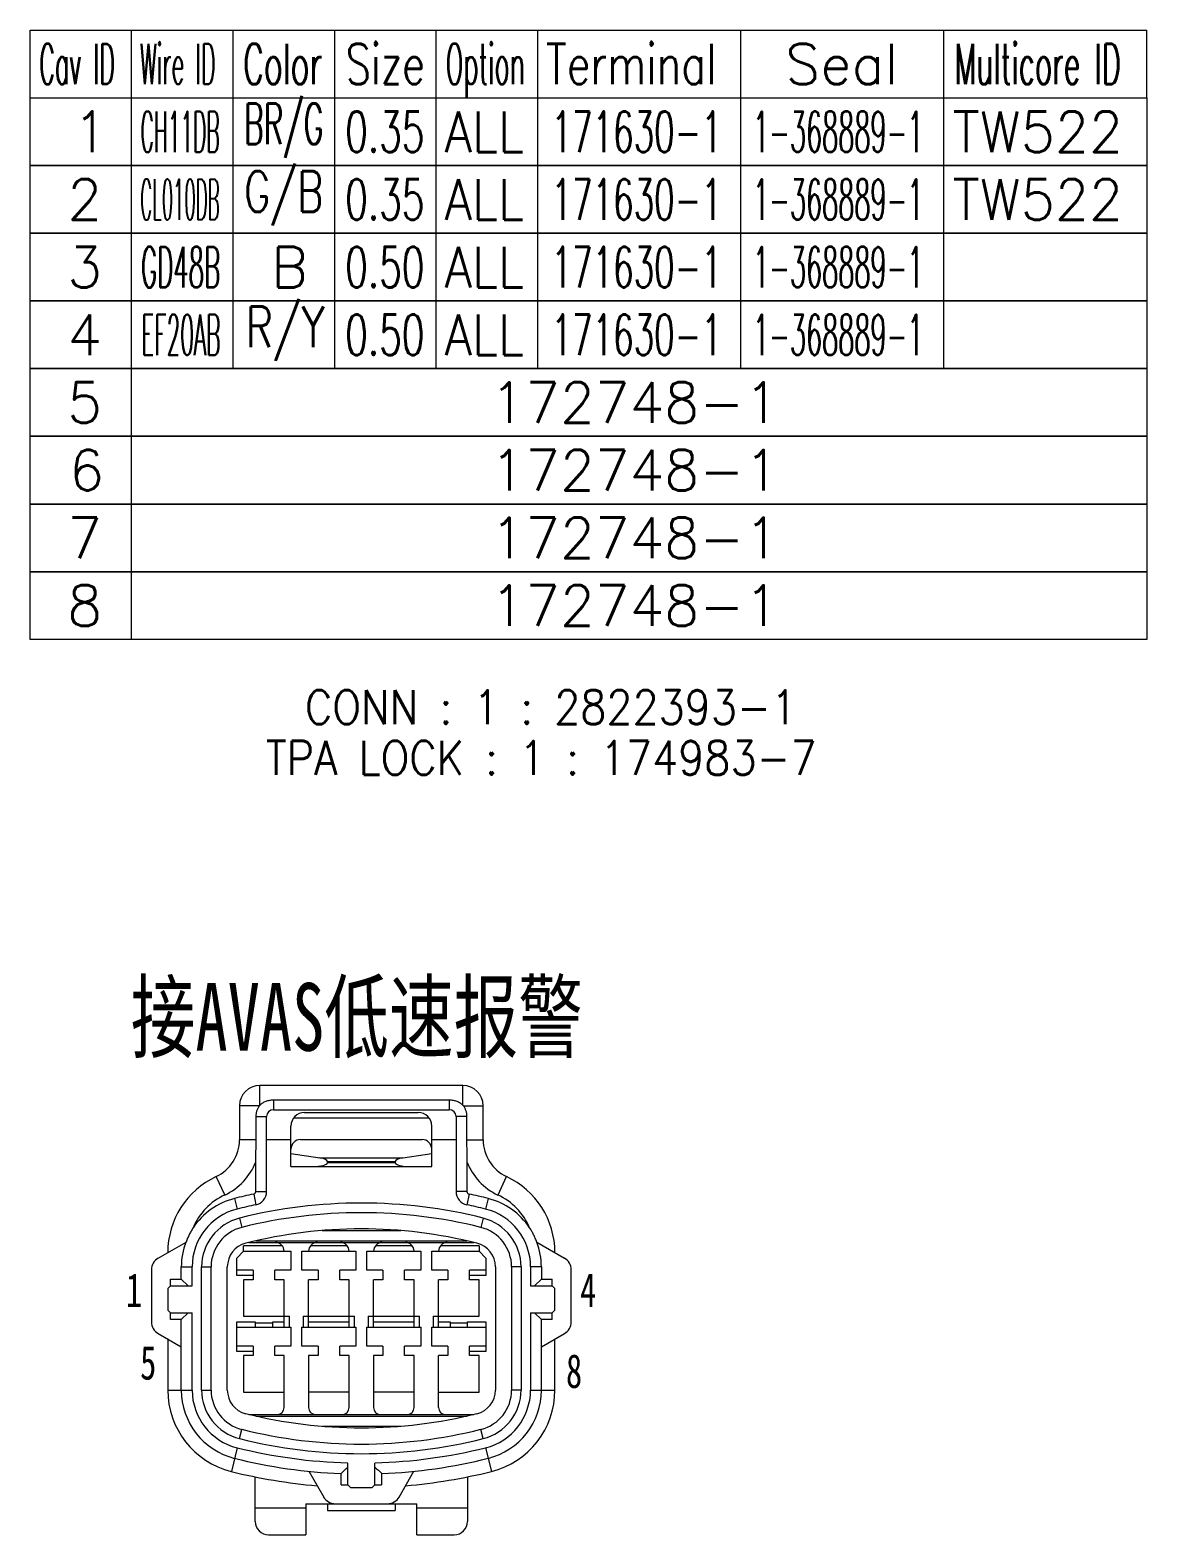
# Model space of a CAD drawing. Header units: inches. Extents: x 47316 to 59086, y 3141 to 11743.
# Drawn here: x 52069.2 to 52151.7, y 9777.9 to 9889.1 of the extents above; entities that cross this region are included whole.
import ezdxf

# ---------------------------------------------------------------- set-up
doc = ezdxf.new("R2010")
doc.units = ezdxf.units.IN
doc.header["$MEASUREMENT"] = 0
doc.styles.add('MtX_FangSong_GB2312', font='')
doc.styles.get("Standard").update_dxf_attribs({"font": ''})
doc.styles.get('MtX_FangSong_GB2312').set_extended_font_data('FangSong_GB2312')
doc.styles.get('Standard').set_extended_font_data('SimSun')

msp = doc.modelspace()

# ---------------------------------------------------------------- linework, layer by layer
at = {"color": 0, "linetype": 'Continuous', "lineweight": 15}
for p, q in [((52069.24, 9889.08), (52151.74, 9889.08)), ((52069.24, 9884.08), (52069.24, 9889.08)), ((52069.24, 9884.08), (52151.74, 9884.08)), ((52086.21, 9809.67), (52086.21, 9811.14)), ((52101.21, 9811.14), (52086.21, 9811.14)), ((52101.21, 9809.67), (52101.21, 9811.14)), ((52084.71, 9809.64), (52084.71, 9807.12)), ((52086.19, 9809.64), (52084.71, 9809.64)), ((52087.21, 9810.08), (52087.21, 9809.34)), ((52087.21, 9810.08), (52100.21, 9810.08)), ((52100.21, 9810.08), (52100.21, 9809.34)), ((52101.24, 9809.64), (52102.71, 9809.64)), ((52102.71, 9807.12), (52102.71, 9809.64)), ((52085.94, 9807.12), (52085.94, 9808.84)), ((52085.94, 9808.84), (52086.71, 9808.84)), ((52086.71, 9803.3), (52086.71, 9808.84)), ((52087.21, 9809.34), (52100.21, 9809.34)), ((52088.71, 9808.74), (52098.71, 9808.74)), ((52089.51, 9809.14), (52097.91, 9809.14)), ((52100.71, 9808.84), (52100.71, 9803.3)), ((52101.49, 9808.84), (52100.71, 9808.84)), ((52101.49, 9808.84), (52101.49, 9807.12)), ((52088.51, 9805.14), (52088.51, 9808.14)), ((52098.91, 9805.14), (52098.91, 9808.14)), ((52085.94, 9807.12), (52084.71, 9807.12)), ((52086.71, 9807.14), (52088.51, 9807.14)), ((52089.21, 9807.14), (52098.21, 9807.14)), ((52098.91, 9807.14), (52100.71, 9807.14)), ((52101.49, 9807.12), (52102.71, 9807.12)), ((52085.91, 9803.3), (52085.91, 9805.51)), ((52088.51, 9806.12), (52090.65, 9805.78)), ((52088.51, 9805.14), (52098.91, 9805.14)), ((52090.65, 9805.78), (52096.77, 9805.78)), ((52091.21, 9805.52), (52091.21, 9805.44)), ((52091.21, 9805.52), (52096.21, 9805.52)), ((52091.21, 9805.44), (52096.21, 9805.44)), ((52096.21, 9805.52), (52096.21, 9805.44)), ((52096.77, 9805.78), (52098.91, 9806.12)), ((52101.51, 9805.51), (52101.51, 9803.3)), ((52083.62, 9803.05), (52082.99, 9804.41)), ((52103.81, 9803.05), (52104.44, 9804.41)), ((52085.76, 9803.11), (52085.92, 9802.33)), ((52085.91, 9803.3), (52086.71, 9803.3)), ((52101.51, 9803.3), (52100.71, 9803.3)), ((52101.67, 9803.11), (52101.51, 9802.33)), ((52084.35, 9802.78), (52084.54, 9802.01)), ((52103.08, 9802.78), (52102.88, 9802.01)), ((52084.71, 9801.33), (52084.88, 9800.65)), ((52102.71, 9801.33), (52102.54, 9800.65)), ((52078.71, 9798.39), (52080.76, 9799.57)), ((52085.39, 9799.54), (52102.03, 9799.54)), ((52085.91, 9799.66), (52101.52, 9799.66)), ((52090.81, 9800.42), (52096.62, 9800.42)), ((52106.67, 9799.57), (52108.71, 9798.39)), ((52084.51, 9798.39), (52085.01, 9798.89)), ((52084.51, 9797.09), (52084.51, 9798.39)), ((52085.01, 9798.89), (52085.01, 9799.29)), ((52087.88, 9799.29), (52085.01, 9799.29)), ((52085.01, 9798.89), (52088.51, 9798.89)), ((52088.51, 9798.89), (52088.51, 9797.49)), ((52089.31, 9797.49), (52089.31, 9798.89)), ((52089.31, 9798.89), (52093.31, 9798.89)), ((52092.68, 9799.29), (52089.95, 9799.29)), ((52093.31, 9798.89), (52093.31, 9797.49)), ((52094.11, 9797.49), (52094.11, 9798.89)), ((52094.11, 9798.89), (52098.11, 9798.89)), ((52097.48, 9799.29), (52094.75, 9799.29)), ((52098.11, 9798.89), (52098.11, 9797.49)), ((52098.91, 9798.89), (52102.41, 9798.89)), ((52098.91, 9797.49), (52098.91, 9798.89)), ((52102.41, 9799.29), (52099.55, 9799.29)), ((52102.41, 9799.29), (52102.41, 9798.89)), ((52102.41, 9798.89), (52102.91, 9798.39)), ((52102.91, 9798.39), (52102.91, 9797.09)), ((52078.21, 9797.52), (52078.21, 9793.68)), ((52080.41, 9796.84), (52080.41, 9797.74)), ((52080.41, 9797.74), (52081.21, 9797.74)), ((52081.21, 9796.34), (52081.21, 9797.74)), ((52081.91, 9788.64), (52081.91, 9797.74)), ((52081.91, 9797.74), (52082.61, 9797.74)), ((52082.61, 9788.64), (52082.61, 9797.74)), ((52083.81, 9788.64), (52083.81, 9797.74)), ((52085.71, 9797.49), (52084.51, 9797.49)), ((52085.71, 9797.49), (52085.71, 9796.79)), ((52087.31, 9796.79), (52087.31, 9797.49)), ((52088.51, 9797.49), (52087.31, 9797.49)), ((52090.51, 9797.49), (52089.31, 9797.49)), ((52090.51, 9797.49), (52090.51, 9796.79)), ((52092.11, 9796.79), (52092.11, 9797.49)), ((52093.31, 9797.49), (52092.11, 9797.49)), ((52095.31, 9797.49), (52094.11, 9797.49)), ((52095.31, 9797.49), (52095.31, 9796.79)), ((52096.91, 9796.79), (52096.91, 9797.49)), ((52098.11, 9797.49), (52096.91, 9797.49)), ((52100.11, 9797.49), (52098.91, 9797.49)), ((52100.11, 9797.49), (52100.11, 9796.79)), ((52102.91, 9797.49), (52101.71, 9797.49)), ((52101.71, 9796.79), (52101.71, 9797.49)), ((52103.61, 9797.74), (52103.61, 9788.64)), ((52105.51, 9797.74), (52104.81, 9797.74)), ((52104.81, 9797.74), (52104.81, 9788.64)), ((52105.51, 9797.74), (52105.51, 9788.64)), ((52107.01, 9797.74), (52106.21, 9797.74)), ((52106.21, 9797.74), (52106.21, 9796.34)), ((52107.01, 9797.74), (52107.01, 9796.84)), ((52109.21, 9793.68), (52109.21, 9797.52)), ((52079.41, 9796.14), (52079.61, 9796.34)), ((52079.41, 9796.14), (52079.41, 9794.54)), ((52079.61, 9796.34), (52079.61, 9796.84)), ((52079.61, 9796.84), (52080.41, 9796.84)), ((52079.61, 9796.34), (52081.21, 9796.34)), ((52080.41, 9796.84), (52080.91, 9796.34)), ((52085.71, 9797.09), (52084.51, 9797.09)), ((52085.01, 9796.79), (52085.01, 9794.09)), ((52085.71, 9796.79), (52085.01, 9796.79)), ((52088.01, 9796.79), (52087.31, 9796.79)), ((52088.01, 9793.29), (52088.01, 9796.79)), ((52089.81, 9793.29), (52089.81, 9796.79)), ((52090.51, 9796.79), (52089.81, 9796.79)), ((52092.81, 9796.79), (52092.11, 9796.79)), ((52092.81, 9793.29), (52092.81, 9796.79)), ((52094.61, 9793.29), (52094.61, 9796.79)), ((52095.31, 9796.79), (52094.61, 9796.79)), ((52097.61, 9796.79), (52096.91, 9796.79)), ((52097.61, 9793.29), (52097.61, 9796.79)), ((52100.11, 9796.79), (52099.41, 9796.79)), ((52099.41, 9793.29), (52099.41, 9796.79)), ((52102.91, 9797.09), (52101.71, 9797.09)), ((52102.41, 9796.79), (52101.71, 9796.79)), ((52102.41, 9794.09), (52102.41, 9796.79)), ((52106.21, 9796.34), (52107.81, 9796.34)), ((52106.51, 9796.34), (52107.01, 9796.84)), ((52107.01, 9796.84), (52107.81, 9796.84)), ((52107.81, 9796.34), (52107.81, 9796.84)), ((52107.81, 9796.34), (52108.01, 9796.14)), ((52108.01, 9794.54), (52108.01, 9796.14)), ((52079.61, 9794.34), (52079.41, 9794.54)), ((52079.61, 9793.84), (52079.61, 9794.34)), ((52079.61, 9794.34), (52081.21, 9794.34)), ((52080.91, 9794.34), (52080.41, 9793.84)), ((52081.21, 9788.64), (52081.21, 9794.34)), ((52085.01, 9794.09), (52088.41, 9794.09)), ((52088.41, 9793.29), (52088.41, 9794.09)), ((52089.41, 9794.09), (52089.41, 9793.29)), ((52089.41, 9794.09), (52093.21, 9794.09)), ((52093.21, 9793.29), (52093.21, 9794.09)), ((52094.21, 9794.09), (52098.01, 9794.09)), ((52094.21, 9794.09), (52094.21, 9793.29)), ((52098.01, 9793.29), (52098.01, 9794.09)), ((52099.01, 9794.09), (52102.41, 9794.09)), ((52099.01, 9794.09), (52099.01, 9793.29)), ((52106.21, 9794.34), (52107.81, 9794.34)), ((52106.21, 9794.34), (52106.21, 9788.64)), ((52107.01, 9793.84), (52106.51, 9794.34)), ((52108.01, 9794.54), (52107.81, 9794.34)), ((52107.81, 9793.84), (52107.81, 9794.34)), ((52078.71, 9792.81), (52080.41, 9791.83)), ((52080.41, 9793.84), (52079.61, 9793.84)), ((52080.41, 9788.64), (52080.41, 9793.84)), ((52084.51, 9791.49), (52084.51, 9793.69)), ((52084.51, 9793.69), (52085.86, 9793.69)), ((52084.51, 9793.29), (52088.51, 9793.29)), ((52085.86, 9793.69), (52085.86, 9793.29)), ((52087.16, 9793.59), (52085.86, 9793.59)), ((52087.16, 9793.29), (52087.16, 9793.69)), ((52087.16, 9793.69), (52088.01, 9793.69)), ((52088.51, 9793.29), (52088.51, 9791.89)), ((52089.31, 9791.89), (52089.31, 9793.29)), ((52089.31, 9793.29), (52093.31, 9793.29)), ((52089.81, 9793.69), (52092.81, 9793.69)), ((52093.31, 9793.29), (52093.31, 9791.89)), ((52094.11, 9793.29), (52098.11, 9793.29)), ((52094.11, 9791.89), (52094.11, 9793.29)), ((52094.61, 9793.69), (52097.61, 9793.69)), ((52098.11, 9793.29), (52098.11, 9791.89)), ((52098.91, 9793.29), (52102.91, 9793.29)), ((52098.91, 9791.89), (52098.91, 9793.29)), ((52099.41, 9793.69), (52100.26, 9793.69)), ((52100.26, 9793.69), (52100.26, 9793.29)), ((52101.56, 9793.59), (52100.26, 9793.59)), ((52101.56, 9793.69), (52102.91, 9793.69)), ((52101.56, 9793.29), (52101.56, 9793.69)), ((52102.91, 9793.69), (52102.91, 9791.49)), ((52107.81, 9793.84), (52107.01, 9793.84)), ((52107.01, 9788.64), (52107.01, 9793.84)), ((52107.01, 9791.83), (52108.71, 9792.81)), ((52079.41, 9792.41), (52079.41, 9788.64)), ((52085.71, 9791.89), (52084.51, 9791.89)), ((52085.71, 9791.89), (52085.71, 9791.19)), ((52087.31, 9791.19), (52087.31, 9791.89)), ((52088.51, 9791.89), (52087.31, 9791.89)), ((52090.51, 9791.89), (52089.31, 9791.89)), ((52090.51, 9791.89), (52090.51, 9791.19)), ((52092.11, 9791.19), (52092.11, 9791.89)), ((52093.31, 9791.89), (52092.11, 9791.89)), ((52095.31, 9791.89), (52094.11, 9791.89)), ((52095.31, 9791.89), (52095.31, 9791.19)), ((52098.11, 9791.89), (52096.91, 9791.89)), ((52096.91, 9791.19), (52096.91, 9791.89)), ((52100.11, 9791.89), (52098.91, 9791.89)), ((52100.11, 9791.89), (52100.11, 9791.19)), ((52102.91, 9791.89), (52101.71, 9791.89)), ((52101.71, 9791.19), (52101.71, 9791.89)), ((52108.01, 9788.64), (52108.01, 9792.41)), ((52085.71, 9791.49), (52084.51, 9791.49)), ((52085.01, 9791.19), (52085.01, 9788.49)), ((52085.71, 9791.19), (52085.01, 9791.19)), ((52088.01, 9791.19), (52087.31, 9791.19)), ((52088.01, 9787.34), (52088.01, 9791.19)), ((52089.81, 9791.19), (52089.81, 9787.34)), ((52090.51, 9791.19), (52089.81, 9791.19)), ((52092.81, 9791.19), (52092.11, 9791.19)), ((52092.81, 9787.34), (52092.81, 9791.19)), ((52095.31, 9791.19), (52094.61, 9791.19)), ((52094.61, 9791.19), (52094.61, 9787.34)), ((52097.61, 9791.19), (52096.91, 9791.19)), ((52097.61, 9787.34), (52097.61, 9791.19)), ((52100.11, 9791.19), (52099.41, 9791.19)), ((52099.41, 9787.34), (52099.41, 9791.19)), ((52102.91, 9791.49), (52101.71, 9791.49)), ((52102.41, 9791.19), (52101.71, 9791.19)), ((52102.41, 9788.49), (52102.41, 9791.19)), ((52079.41, 9788.64), (52081.21, 9788.64)), ((52081.91, 9788.64), (52082.61, 9788.64)), ((52085.01, 9788.49), (52088.01, 9788.49)), ((52092.81, 9788.49), (52089.81, 9788.49)), ((52097.61, 9788.49), (52094.61, 9788.49)), ((52099.41, 9788.49), (52102.41, 9788.49)), ((52105.51, 9788.64), (52104.81, 9788.64)), ((52106.21, 9788.64), (52108.01, 9788.64)), ((52085.39, 9786.84), (52102.03, 9786.84)), ((52085.91, 9786.72), (52101.52, 9786.72)), ((52084.71, 9785.05), (52084.88, 9785.73)), ((52090.81, 9785.96), (52096.62, 9785.96)), ((52102.71, 9785.05), (52102.54, 9785.73)), ((52084.54, 9784.37), (52084.11, 9782.63)), ((52102.88, 9784.37), (52103.32, 9782.63)), ((52092.71, 9781.64), (52092.71, 9783.25)), ((52094.71, 9781.64), (52094.71, 9783.25)), ((52085.86, 9778.94), (52085.86, 9782.23)), ((52089.83, 9782.64), (52090.93, 9780.74)), ((52092.21, 9781.64), (52092.21, 9782.47)), ((52095.21, 9782.47), (52095.21, 9781.64)), ((52096.5, 9780.74), (52097.6, 9782.64)), ((52101.56, 9782.23), (52101.56, 9778.94)), ((52092.21, 9781.64), (52092.71, 9781.64)), ((52092.91, 9781.44), (52092.71, 9781.64)), ((52092.91, 9781.44), (52094.51, 9781.44)), ((52094.71, 9781.64), (52094.51, 9781.44)), ((52094.71, 9781.64), (52095.21, 9781.64)), ((52085.86, 9779.94), (52089.61, 9779.94)), ((52089.61, 9780.24), (52097.81, 9780.24)), ((52089.61, 9780.24), (52089.61, 9777.94)), ((52091.21, 9780.24), (52091.21, 9779.74)), ((52091.21, 9779.74), (52096.21, 9779.74)), ((52096.21, 9780.24), (52096.21, 9779.74)), ((52097.81, 9777.94), (52097.81, 9780.24)), ((52097.81, 9779.94), (52101.56, 9779.94)), ((52086.86, 9777.94), (52089.61, 9777.94)), ((52097.81, 9777.94), (52100.56, 9777.94))]:
    msp.add_line(p, q, dxfattribs=at)
at = {"color": 7, "linetype": 'Continuous', "lineweight": 15}
for p, q in [((52076.74, 9884.08), (52076.74, 9889.08)), ((52084.24, 9884.08), (52084.24, 9889.08)), ((52091.74, 9884.08), (52091.74, 9889.08)), ((52099.24, 9884.08), (52099.24, 9889.08)), ((52106.74, 9884.08), (52106.74, 9889.08)), ((52121.74, 9884.08), (52121.74, 9889.08)), ((52136.74, 9884.08), (52136.74, 9889.08)), ((52151.74, 9884.08), (52151.74, 9889.08))]:
    msp.add_line(p, q, dxfattribs=at)
at = {"color": 102, "linetype": 'Continuous', "lineweight": 15}
for p, q in [((52076.74, 9879.08), (52076.74, 9884.08)), ((52084.24, 9879.08), (52084.24, 9884.08)), ((52091.74, 9879.08), (52091.74, 9884.08)), ((52099.24, 9879.08), (52099.24, 9884.08)), ((52106.74, 9879.08), (52106.74, 9884.08)), ((52121.74, 9879.08), (52121.74, 9884.08)), ((52136.74, 9879.08), (52136.74, 9884.08)), ((52076.74, 9874.08), (52076.74, 9879.08)), ((52084.24, 9874.08), (52084.24, 9879.08)), ((52091.74, 9874.08), (52091.74, 9879.08)), ((52099.24, 9874.08), (52099.24, 9879.08)), ((52106.74, 9874.08), (52106.74, 9879.08)), ((52121.74, 9874.08), (52121.74, 9879.08)), ((52136.74, 9874.08), (52136.74, 9879.08)), ((52076.74, 9869.08), (52076.74, 9874.08)), ((52084.24, 9869.08), (52084.24, 9874.08)), ((52091.74, 9869.08), (52091.74, 9874.08)), ((52099.24, 9869.08), (52099.24, 9874.08)), ((52106.74, 9869.08), (52106.74, 9874.08)), ((52121.74, 9869.08), (52121.74, 9874.08)), ((52136.74, 9869.08), (52136.74, 9874.08)), ((52076.74, 9864.08), (52076.74, 9869.08)), ((52084.24, 9864.08), (52084.24, 9869.08)), ((52091.74, 9864.08), (52091.74, 9869.08)), ((52099.24, 9864.08), (52099.24, 9869.08)), ((52106.74, 9864.08), (52106.74, 9869.08)), ((52121.74, 9864.08), (52121.74, 9869.08)), ((52136.74, 9864.08), (52136.74, 9869.08)), ((52076.74, 9859.08), (52076.74, 9864.08)), ((52076.74, 9854.08), (52076.74, 9859.08)), ((52076.74, 9849.08), (52076.74, 9854.08)), ((52076.74, 9844.08), (52076.74, 9849.08))]:
    msp.add_line(p, q, dxfattribs=at)
at = {"color": 0, "linetype": 'Continuous', "lineweight": 15}
for points in [[(52069.24, 9879.08), (52069.24, 9884.08), (52151.74, 9884.08), (52151.74, 9879.08)], [(52069.24, 9874.08), (52069.24, 9879.08), (52151.74, 9879.08), (52151.74, 9874.08)], [(52069.24, 9869.08), (52069.24, 9874.08), (52151.74, 9874.08), (52151.74, 9869.08)], [(52069.24, 9864.08), (52069.24, 9869.08), (52151.74, 9869.08), (52151.74, 9864.08)], [(52069.24, 9859.08), (52069.24, 9864.08), (52151.74, 9864.08), (52151.74, 9859.08)], [(52069.24, 9854.08), (52069.24, 9859.08), (52151.74, 9859.08), (52151.74, 9854.08)], [(52069.24, 9849.08), (52069.24, 9854.08), (52151.74, 9854.08), (52151.74, 9849.08)], [(52069.24, 9844.08), (52069.24, 9849.08), (52151.74, 9849.08), (52151.74, 9844.08)]]:
    msp.add_lwpolyline(points, close=True, dxfattribs=at)
for centre, radius, start, end in [((52086.21, 9809.64), 1.5, 90, 180), ((52101.21, 9809.64), 1.5, 0, 90), ((52086.75, 9809.21), 0.705, 139.4253, 142.5804), ((52100.68, 9809.21), 0.705, 37.4196, 40.5747), ((52087.21, 9808.84), 0.5, 90, 180), ((52089.51, 9808.14), 1, 90, 180), ((52097.91, 9808.14), 1, 0, 90), ((52100.21, 9808.84), 0.5, 0, 90), ((52081.71, 9807.12), 3, 295.0819, 0), ((52089.21, 9806.44), 0.7, 90, 180), ((52098.21, 9806.44), 0.7, 0, 90), ((52105.71, 9807.12), 3, 180, 244.9181), ((52081.71, 9807.12), 4.5, 295.0819, 338.9605), ((52105.71, 9807.12), 4.5, 201.0395, 244.9181), ((52085.61, 9798.79), 6.2, 115.0819, 180), ((52101.81, 9798.79), 6.2, 0, 64.9181), ((52085.61, 9798.79), 4.7, 115.0819, 157.0568), ((52093.71, 9765.44), 38.51, 101.9285, 104.0759), ((52085.71, 9803.3), 0.2, 281.9285, 0), ((52085.71, 9803.3), 1, 281.9285, 0), ((52101.71, 9803.3), 1, 180, 258.0715), ((52101.71, 9803.3), 0.2, 180, 258.0715), ((52093.71, 9765.44), 38.51, 75.9241, 78.0715), ((52101.81, 9798.79), 4.7, 22.9432, 64.9181), ((52085.61, 9797.74), 4.4, 104.0759, 180), ((52085.61, 9797.74), 5.2, 104.0759, 146.3404), ((52093.71, 9765.44), 37.7, 101.9285, 104.0759), ((52093.71, 9765.44), 37.01, 75.9241, 104.0759), ((52093.71, 9765.44), 36.3, 75.9241, 104.0759), ((52093.71, 9765.44), 37.7, 75.9241, 78.0715), ((52101.81, 9797.74), 4.4, 0, 75.9241), ((52101.81, 9797.74), 5.2, 33.6596, 75.9241), ((52085.61, 9797.74), 3.7, 104.0759, 180), ((52085.61, 9797.74), 3, 104.0759, 180), ((52101.81, 9797.74), 3, 0, 75.9241), ((52101.81, 9797.74), 3.7, 0, 75.9241), ((52085.61, 9797.74), 5.2, 159.554, 180), ((52085.61, 9797.74), 1.8, 104.0759, 180), ((52093.71, 9765.44), 35.1, 75.9241, 104.0759), ((52087.36, 9798.89), 0.65, 0, 90), ((52090.46, 9798.89), 0.65, 90, 180), ((52092.16, 9798.89), 0.65, 0, 90), ((52095.26, 9798.89), 0.65, 90, 180), ((52096.96, 9798.89), 0.65, 0, 90), ((52100.06, 9798.89), 0.65, 90, 180), ((52101.81, 9797.74), 1.8, 0, 75.9241), ((52101.81, 9797.74), 5.2, 0, 20.446), ((52079.21, 9797.52), 1, 120, 180), ((52108.21, 9797.52), 1, 0, 60), ((52079.21, 9793.68), 1, 180, 240), ((52108.21, 9793.68), 1, 300, 0), ((52085.61, 9788.64), 6.2, 180, 255.9241), ((52085.61, 9788.64), 5.2, 180, 255.9241), ((52085.61, 9788.64), 4.4, 180, 255.9241), ((52085.61, 9788.64), 3.7, 180, 255.9241), ((52085.61, 9788.64), 3, 180, 255.9241), ((52085.61, 9788.64), 1.8, 180, 255.9241), ((52101.81, 9788.64), 1.8, 284.0759, 0), ((52101.81, 9788.64), 3, 284.0759, 0), ((52101.81, 9788.64), 3.7, 284.0759, 0), ((52101.81, 9788.64), 4.4, 284.0759, 0), ((52101.81, 9788.64), 5.2, 284.0759, 0), ((52101.81, 9788.64), 6.2, 284.0759, 0), ((52087.51, 9787.34), 0.5, 270, 0), ((52090.31, 9787.34), 0.5, 180, 270), ((52092.31, 9787.34), 0.5, 270, 0), ((52095.11, 9787.34), 0.5, 180, 270), ((52097.11, 9787.34), 0.5, 270, 0), ((52099.91, 9787.34), 0.5, 180, 270), ((52093.71, 9820.95), 35.1, 255.9241, 284.0759), ((52093.71, 9820.95), 37.01, 255.9241, 284.0759), ((52093.71, 9820.95), 36.3, 255.9241, 284.0759), ((52093.71, 9820.95), 37.7, 255.9241, 268.4802), ((52093.71, 9820.95), 37.7, 271.5198, 284.0759), ((52093.71, 9820.95), 38.51, 255.9241, 267.7674), ((52015.83, 9861.89), 110.19, 313.8834, 314.2452), ((52171.35, 9861.63), 109.83, 225.7542, 226.1172), ((52093.71, 9820.95), 38.51, 272.2326, 284.0759), ((52093.71, 9820.95), 39.51, 255.9241, 265.2503), ((52093.71, 9820.95), 39.51, 274.7497, 284.0759), ((52091.79, 9781.24), 1, 210, 270), ((52095.64, 9781.24), 1, 270, 330), ((52086.86, 9778.94), 1, 180, 270), ((52100.56, 9778.94), 1, 270, 0)]:
    msp.add_arc(centre, radius, start, end, dxfattribs=at)
for centre, start_param, end_param in [((52090.09, 9805.44), -1.570796, 0), ((52090.09, 9805.52), 0, 1.047198), ((52097.33, 9805.52), 2.094395, 3.141593), ((52097.33, 9805.44), -3.141593, -1.570796)]:
    msp.add_ellipse(centre, major_axis=(1.12, 0), ratio=0.267949, start_param=start_param, end_param=end_param, dxfattribs=at)
for points, knots in [([(52085.94, 9808.84), (52085.94, 9808.91), (52085.95, 9809.02), (52085.97, 9809.16), (52086, 9809.26), (52086.03, 9809.36), (52086.08, 9809.46), (52086.13, 9809.55), (52086.17, 9809.61), (52086.19, 9809.64)], [0, 0, 0, 0, 0.250001, 0.375035, 0.500031, 0.625001, 0.749968, 0.874963, 1, 1, 1, 1]), ([(52086.21, 9809.67), (52086.24, 9809.71), (52086.29, 9809.76), (52086.37, 9809.81), (52086.44, 9809.87), (52086.54, 9809.92), (52086.67, 9809.98), (52086.8, 9810.02), (52086.94, 9810.05), (52087.07, 9810.07), (52087.17, 9810.08), (52087.21, 9810.08)], [0, 0, 0, 0, 0.125092, 0.187606, 0.250073, 0.374868, 0.499661, 0.62455, 0.749583, 0.874751, 1, 1, 1, 1]), ([(52100.21, 9810.08), (52100.26, 9810.08), (52100.35, 9810.07), (52100.49, 9810.05), (52100.63, 9810.02), (52100.76, 9809.98), (52100.89, 9809.92), (52100.99, 9809.87), (52101.06, 9809.81), (52101.13, 9809.76), (52101.18, 9809.71), (52101.21, 9809.67)], [0, 0, 0, 0, 0.125249, 0.250417, 0.37545, 0.500339, 0.625132, 0.749927, 0.812394, 0.874908, 1, 1, 1, 1]), ([(52101.24, 9809.64), (52101.26, 9809.61), (52101.3, 9809.55), (52101.35, 9809.46), (52101.39, 9809.36), (52101.43, 9809.26), (52101.46, 9809.16), (52101.48, 9809.02), (52101.49, 9808.91), (52101.49, 9808.84)], [0, 0, 0, 0, 0.125037, 0.250032, 0.374999, 0.499969, 0.624965, 0.749999, 1, 1, 1, 1]), ([(52085.91, 9805.51), (52085.91, 9805.58), (52085.91, 9805.71), (52085.92, 9805.91), (52085.92, 9806.11), (52085.93, 9806.32), (52085.93, 9806.52), (52085.94, 9806.72), (52085.94, 9806.92), (52085.94, 9807.06), (52085.94, 9807.12)], [0, 0, 0, 0, 0.125014, 0.250012, 0.374998, 0.499981, 0.624971, 0.749971, 0.874982, 1, 1, 1, 1]), ([(52101.49, 9807.12), (52101.49, 9807.06), (52101.49, 9806.92), (52101.49, 9806.72), (52101.49, 9806.52), (52101.5, 9806.32), (52101.5, 9806.11), (52101.51, 9805.91), (52101.51, 9805.71), (52101.51, 9805.58), (52101.51, 9805.51)], [0, 0, 0, 0, 0.125018, 0.250029, 0.375029, 0.500019, 0.625002, 0.749988, 0.874986, 1, 1, 1, 1]), ([(52081.29, 9800.62), (52081.23, 9800.54), (52081.13, 9800.37), (52080.99, 9800.11), (52080.87, 9799.85), (52080.79, 9799.66), (52080.76, 9799.57)], [0, 0, 0, 0, 0.250025, 0.50004, 0.750034, 1, 1, 1, 1]), ([(52106.67, 9799.57), (52106.63, 9799.66), (52106.56, 9799.85), (52106.44, 9800.11), (52106.3, 9800.37), (52106.2, 9800.54), (52106.14, 9800.62)], [0, 0, 0, 0, 0.249966, 0.49996, 0.749975, 1, 1, 1, 1])]:
    msp.add_open_spline(points, degree=3, knots=knots, dxfattribs=at)

# ---------------------------------------------------------------- texts
at = {"lineweight": 15, "style": 'MtX_FangSong_GB2312', "width": 0.7}
msp.add_text('接AVAS低速报警', height=5, dxfattribs=at).set_placement((52076.68, 9813.7))
at = {"color": 0, "lineweight": 15, "width": 0.7}
for s, p in [('1', (52076.33, 9794.77)), ('4', (52109.87, 9794.78)), ('5', (52077.37, 9789.41)), ('8', (52108.83, 9788.8))]:
    msp.add_text(s, height=2.5, dxfattribs=at).set_placement(p)
at = {"color": 7, "linetype": 'Continuous', "lineweight": 15, "char_height": 3, "attachment_point": 1}
for s, insert, width in [('\\Fromans.shx;\\W0.4292452830;\\T1.0000000000;\\o\\lCav ID', (52069.92, 9888.08), 6.5), ('\\Fromans.shx;\\W0.4026548673;\\T1.0000000000;\\o\\lWire ID', (52077.36, 9888.08), 6.5), ('\\Fromans.shx;\\W0.5687500000;\\T1.0000000000;\\o\\lColor', (52084.98, 9888.08), 6.5), ('\\Fromans.shx;\\W0.7222222222;\\T1.0000000000;\\o\\lSize', (52092.55, 9888.08), 6.5), ('\\Fromans.shx;\\W0.4595959596;\\T1.0000000000;\\o\\lOption', (52099.94, 9888.08), 6.5), ('\\Fromans.shx;\\W0.7480916031;\\T1.0000000000;\\o\\lTerminal', (52107.35, 9888.08), 14), ('\\Fromans.shx;\\W1.0000000000;\\T1.0000000000;\\o\\lSeal', (52125.03, 9888.08), 9.2857), ('\\Fromans.shx;\\W0.5185185185;\\T1.0000000000;\\o\\lMulticore ID', (52137.54, 9888.08), 14), ('\\Fromans.shx;\\W1.0000000000;\\T1.0000000000;\\o\\l1', (52072.42, 9883.08), 2.8571), ('\\Fromans.shx;\\W1.0000000000;\\T1.0000000000;\\o\\l2', (52071.99, 9878.08), 2.8571), ('\\Fromans.shx;\\W1.0000000000;\\T1.0000000000;\\o\\l3', (52071.99, 9873.08), 2.8571), ('\\Fromans.shx;\\W1.0000000000;\\T1.0000000000;\\o\\l4', (52071.99, 9868.08), 2.8571), ('\\Fromans.shx;\\W1.0000000000;\\T1.0000000000;\\o\\l5', (52071.99, 9863.08), 2.8571), ('\\Fromans.shx;\\W1.0000000000;\\T1.0000000000;\\o\\l6', (52072.13, 9858.08), 2.8571), ('\\Fromans.shx;\\W1.0000000000;\\T1.0000000000;\\o\\l7', (52071.99, 9853.08), 2.8571), ('\\Fromans.shx;\\W1.0000000000;\\T1.0000000000;\\o\\l8', (52071.99, 9848.08), 2.8571)]:
    msp.add_mtext(s, dxfattribs=dict(at, insert=insert, width=width))
at = {"color": 140, "linetype": 'Continuous', "lineweight": 15, "char_height": 3, "attachment_point": 1}
for s, insert, width in [('\\Fromans.shx;\\W0.5352941176;\\T1.0000000000;\\o\\lBR/G', (52085.05, 9883.66), 6.5), ('\\Fromans.shx;\\W0.8750000000;\\T1.0000000000;\\o\\lALL', (52099.87, 9883.08), 6.5), ('\\Fromans.shx;\\W0.4622641509;\\T1.0000000000;\\o\\l1-368889-1', (52122.64, 9883.08), 14), ('\\Fromans.shx;\\W0.7109375000;\\T1.0000000000;\\o\\lG/B', (52085.05, 9878.66), 6.5), ('\\Fromans.shx;\\W0.8750000000;\\T1.0000000000;\\o\\lALL', (52099.87, 9878.08), 6.5), ('\\Fromans.shx;\\W0.4622641509;\\T1.0000000000;\\o\\l1-368889-1', (52122.64, 9878.08), 14), ('\\Fromans.shx;\\W1.0000000000;\\T1.0000000000;\\o\\lB', (52087.06, 9873.08), 3), ('\\Fromans.shx;\\W0.8750000000;\\T1.0000000000;\\o\\lALL', (52099.87, 9873.08), 6.5), ('\\Fromans.shx;\\W0.4622641509;\\T1.0000000000;\\o\\l1-368889-1', (52122.64, 9873.08), 14), ('\\Fromans.shx;\\W0.7459016393;\\T1.0000000000;\\o\\lR/Y', (52085.17, 9868.66), 6.5), ('\\Fromans.shx;\\W0.8750000000;\\T1.0000000000;\\o\\lALL', (52099.87, 9868.08), 6.5), ('\\Fromans.shx;\\W0.4622641509;\\T1.0000000000;\\o\\l1-368889-1', (52122.64, 9868.08), 14)]:
    msp.add_mtext(s, dxfattribs=dict(at, insert=insert, width=width))
at = {"color": 21, "linetype": 'Continuous', "lineweight": 15, "char_height": 3, "attachment_point": 1}
for s, insert, width in [('\\Fromans.shx;\\W0.3640000000;\\T1.0000000000;\\o\\lCH11DB', (52077.4, 9883.08), 6.5), ('\\Fromans.shx;\\W0.6500000000;\\T1.0000000000;\\o\\l0.35', (52092.52, 9883.08), 6.5), ('\\Fromans.shx;\\W0.5903614458;\\T1.0000000000;\\o\\l171630-1', (52107.75, 9883.08), 14), ('\\Fromans.shx;\\W0.9800000000;\\T1.0000000000;\\o\\lTW522', (52137.38, 9883.08), 14), ('\\Fromans.shx;\\W0.3250000000;\\T1.0000000000;\\o\\lCL010DB', (52077.38, 9878.08), 6.5), ('\\Fromans.shx;\\W0.6500000000;\\T1.0000000000;\\o\\l0.35', (52092.52, 9878.08), 6.5), ('\\Fromans.shx;\\W0.5903614458;\\T1.0000000000;\\o\\l171630-1', (52107.75, 9878.08), 14), ('\\Fromans.shx;\\W0.9800000000;\\T1.0000000000;\\o\\lTW522', (52137.38, 9878.08), 14), ('\\Fromans.shx;\\W0.4417475728;\\T1.0000000000;\\o\\lGD48B', (52077.43, 9873.08), 6.5), ('\\Fromans.shx;\\W0.6500000000;\\T1.0000000000;\\o\\l0.50', (52092.52, 9873.08), 6.5), ('\\Fromans.shx;\\W0.5903614458;\\T1.0000000000;\\o\\l171630-1', (52107.75, 9873.08), 14), ('\\Fromans.shx;\\W0.3922413793;\\T1.0000000000;\\o\\lEF20AB', (52077.46, 9868.08), 6.5), ('\\Fromans.shx;\\W0.6500000000;\\T1.0000000000;\\o\\l0.50', (52092.52, 9868.08), 6.5), ('\\Fromans.shx;\\W0.5903614458;\\T1.0000000000;\\o\\l171630-1', (52107.75, 9868.08), 14), ('\\Fromans.shx;\\W1.0000000000;\\T1.0000000000;\\o\\l172748-1', (52103.24, 9863.08), 23.7143), ('\\Fromans.shx;\\W1.0000000000;\\T1.0000000000;\\o\\l172748-1', (52103.24, 9858.08), 23.7143), ('\\Fromans.shx;\\W1.0000000000;\\T1.0000000000;\\o\\l172748-1', (52103.24, 9853.08), 23.7143), ('\\Fromans.shx;\\W1.0000000000;\\T1.0000000000;\\o\\l172748-1', (52103.24, 9848.08), 23.7143)]:
    msp.add_mtext(s, dxfattribs=dict(at, insert=insert, width=width))
at = {"color": 42, "linetype": 'Continuous', "lineweight": 15, "char_height": 2.5, "attachment_point": 1}
for s, insert, width in [('\\Fromans.shx;\\W0.9000000000;\\T1.0000000000;\\o\\lCONN : 1 : 2822393-1', (52089.54, 9840.33), 42.5357), ('\\Fromans.shx;\\W0.9000000000;\\T1.0000000000;\\o\\lTPA LOCK : 1 : 174983-7', (52086.65, 9836.58), 47.8929)]:
    msp.add_mtext(s, dxfattribs=dict(at, insert=insert, width=width))

doc.saveas('drawing.dxf')
